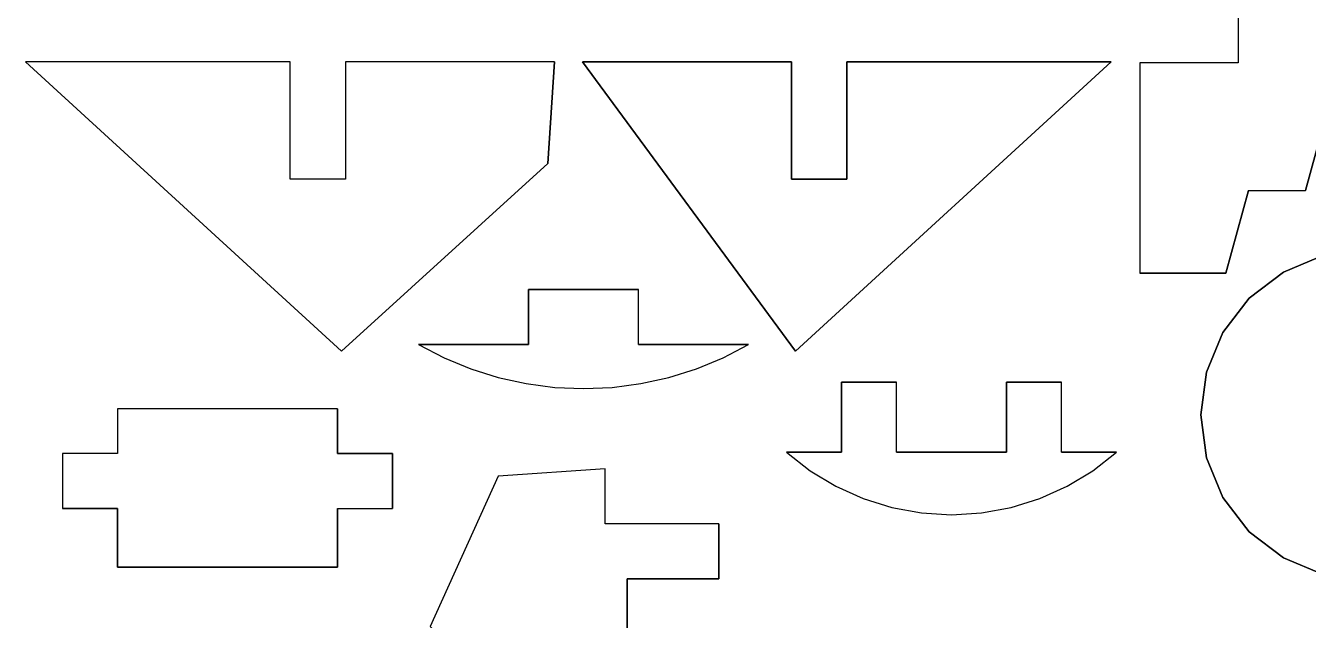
# Model space of a CAD drawing. Extents: x -17.1 to 17.1, y -14.2 to 14.2.
# Drawn here: x -16.96 to -9.97, y 3.04 to 6.28 of the extents above; entities that cross this region are included whole.
import ezdxf

# ---------------------------------------------------------------- set-up
doc = ezdxf.new("R2010")
doc.units = 0
doc.header["$MEASUREMENT"] = 0
doc.layers.add('CAMADA_1', color=7, linetype='CONTINUOUS')

msp = doc.modelspace()

# ---------------------------------------------------------------- linework, layer by layer
at = {"layer": 'CAMADA_1', "color": 250}
for points, knots in [([(-10.34891, 6.07814), (-10.34891, 6.07814), (-10.34891, 6.37815), (-10.34891, 6.37815), (-10.34891, 6.37815), (-10.34891, 6.37815), (-9.81294, 6.37815), (-9.81294, 6.37815), (-9.81294, 6.37815), (-9.81294, 6.37815), (-9.81294, 5.99884), (-9.81294, 5.99884), (-9.81294, 5.99884), (-9.81294, 5.99884), (-9.98216, 5.38162), (-9.98216, 5.38162), (-9.98216, 5.38162), (-9.98216, 5.38162), (-10.29324, 5.38162), (-10.29324, 5.38162), (-10.29324, 5.38162), (-10.29324, 5.38162), (-10.41679, 4.93095), (-10.41679, 4.93095), (-10.41679, 4.93095), (-10.41679, 4.93095), (-10.88485, 4.93095), (-10.88485, 4.93095), (-10.88485, 4.93095), (-10.88485, 4.93095), (-10.88485, 6.07814), (-10.88485, 6.07814), (-10.88485, 6.07814), (-10.88485, 6.07814), (-10.34891, 6.07814), (-10.34891, 6.07814)], [0, 0, 0, 0, 0.1, 0.1, 0.1, 0.1, 0.2, 0.2, 0.2, 0.2, 0.3, 0.3, 0.3, 0.3, 0.4, 0.4, 0.4, 0.4, 0.5, 0.5, 0.5, 0.5, 0.6, 0.6, 0.6, 0.6, 0.7, 0.7, 0.7, 0.7, 0.8, 0.8, 0.8, 0.8, 1, 1, 1, 1]), ([(-14.11295, 5.52915), (-14.11295, 5.52915), (-15.23968, 4.50662), (-15.23968, 4.50662), (-15.23968, 4.50662), (-15.23968, 4.50662), (-16.96103, 6.08414), (-16.96103, 6.08414), (-16.96103, 6.08414), (-16.96103, 6.08414), (-15.51922, 6.08414), (-15.51922, 6.08414), (-15.51922, 6.08414), (-15.51922, 6.08414), (-15.51922, 5.44413), (-15.51922, 5.44413), (-15.51922, 5.44413), (-15.51922, 5.44413), (-15.21707, 5.44413), (-15.21707, 5.44413), (-15.21707, 5.44413), (-15.21707, 5.44413), (-15.21707, 6.08414), (-15.21707, 6.08414), (-15.21707, 6.08414), (-15.21707, 6.08414), (-14.07739, 6.08414), (-14.07739, 6.08414), (-14.07739, 6.08414), (-14.07739, 6.08414), (-14.11295, 5.52915), (-14.11295, 5.52915)], [0, 0, 0, 0, 0.1111111, 0.1111111, 0.1111111, 0.1111111, 0.2222222, 0.2222222, 0.2222222, 0.2222222, 0.3333333, 0.3333333, 0.3333333, 0.3333333, 0.4444444, 0.4444444, 0.4444444, 0.4444444, 0.5555556, 0.5555556, 0.5555556, 0.5555556, 0.6666667, 0.6666667, 0.6666667, 0.6666667, 0.7777778, 0.7777778, 0.7777778, 0.7777778, 1, 1, 1, 1]), ([(-13.92551, 6.08414), (-13.92551, 6.08414), (-12.78583, 6.08414), (-12.78583, 6.08414), (-12.78583, 6.08414), (-12.78583, 6.08414), (-12.78583, 5.44413), (-12.78583, 5.44413), (-12.78583, 5.44413), (-12.78583, 5.44413), (-12.48368, 5.44413), (-12.48368, 5.44413), (-12.48368, 5.44413), (-12.48368, 5.44413), (-12.48368, 6.08414), (-12.48368, 6.08414), (-12.48368, 6.08414), (-12.48368, 6.08414), (-11.04187, 6.08414), (-11.04187, 6.08414), (-11.04187, 6.08414), (-11.04187, 6.08414), (-12.76322, 4.50662), (-12.76322, 4.50662), (-12.76322, 4.50662), (-12.76322, 4.50662), (-13.92551, 6.08414), (-13.92551, 6.08414)], [0, 0, 0, 0, 0.125, 0.125, 0.125, 0.125, 0.25, 0.25, 0.25, 0.25, 0.375, 0.375, 0.375, 0.375, 0.5, 0.5, 0.5, 0.5, 0.625, 0.625, 0.625, 0.625, 0.75, 0.75, 0.75, 0.75, 1, 1, 1, 1]), ([(-10.10296, 3.37908), (-10.10296, 3.37908), (-10.28933, 3.52209), (-10.28933, 3.52209), (-10.28933, 3.52209), (-10.28933, 3.52209), (-10.43238, 3.7085), (-10.43238, 3.7085), (-10.43238, 3.7085), (-10.43238, 3.7085), (-10.52227, 3.92556), (-10.52227, 3.92556), (-10.52227, 3.92556), (-10.52227, 3.92556), (-10.55296, 4.1585), (-10.55296, 4.1585), (-10.55296, 4.1585), (-10.55296, 4.1585), (-10.52227, 4.39144), (-10.52227, 4.39144), (-10.52227, 4.39144), (-10.52227, 4.39144), (-10.43238, 4.60851), (-10.43238, 4.60851), (-10.43238, 4.60851), (-10.43238, 4.60851), (-10.28933, 4.79488), (-10.28933, 4.79488), (-10.28933, 4.79488), (-10.28933, 4.79488), (-10.10296, 4.93793), (-10.10296, 4.93793), (-10.10296, 4.93793), (-10.10296, 4.93793), (-9.91295, 5.01663), (-9.91295, 5.01663), (-9.91295, 5.01663), (-9.91295, 5.01663), (-9.91295, 4.75847), (-9.91295, 4.75847), (-9.91295, 4.75847), (-9.91295, 4.75847), (-9.80137, 4.75787), (-9.80137, 4.75787), (-9.80137, 4.75787), (-9.80137, 4.75787), (-9.8014, 4.45819), (-9.8014, 4.45819), (-9.8014, 4.45819), (-9.8014, 4.45819), (-9.5014, 4.45727), (-9.5014, 4.45727), (-9.5014, 4.45727), (-9.5014, 4.45727), (-9.5014, 4.75847), (-9.5014, 4.75847), (-9.5014, 4.75847), (-9.5014, 4.75847), (-9.39295, 4.75847), (-9.39295, 4.75847), (-9.39295, 4.75847), (-9.39295, 4.75847), (-9.39295, 5.01663), (-9.39295, 5.01663), (-9.39295, 5.01663), (-9.39295, 5.01663), (-9.20295, 4.93793), (-9.20295, 4.93793), (-9.20295, 4.93793), (-9.20295, 4.93793), (-9.01654, 4.79488), (-9.01654, 4.79488), (-9.01654, 4.79488), (-9.01654, 4.79488), (-8.87352, 4.60851), (-8.87352, 4.60851), (-8.87352, 4.60851), (-8.87352, 4.60851), (-8.7836, 4.39144), (-8.7836, 4.39144), (-8.7836, 4.39144), (-8.7836, 4.39144), (-8.75295, 4.1585), (-8.75295, 4.1585), (-8.75295, 4.1585), (-8.75295, 4.1585), (-8.7836, 3.92556), (-8.7836, 3.92556), (-8.7836, 3.92556), (-8.7836, 3.92556), (-8.87352, 3.7085), (-8.87352, 3.7085), (-8.87352, 3.7085), (-8.87352, 3.7085), (-9.01654, 3.52209), (-9.01654, 3.52209), (-9.01654, 3.52209), (-9.01654, 3.52209), (-9.20295, 3.37908), (-9.20295, 3.37908), (-9.20295, 3.37908), (-9.20295, 3.37908), (-9.42001, 3.28915), (-9.42001, 3.28915), (-9.42001, 3.28915), (-9.42001, 3.28915), (-9.65295, 3.2585), (-9.65295, 3.2585), (-9.65295, 3.2585), (-9.65295, 3.2585), (-9.88589, 3.28915), (-9.88589, 3.28915), (-9.88589, 3.28915), (-9.88589, 3.28915), (-10.10296, 3.37908), (-10.10296, 3.37908)], [0, 0, 0, 0, 0.0333333, 0.0333333, 0.0333333, 0.0333333, 0.0666667, 0.0666667, 0.0666667, 0.0666667, 0.1, 0.1, 0.1, 0.1, 0.1333333, 0.1333333, 0.1333333, 0.1333333, 0.1666667, 0.1666667, 0.1666667, 0.1666667, 0.2, 0.2, 0.2, 0.2, 0.2333333, 0.2333333, 0.2333333, 0.2333333, 0.2666667, 0.2666667, 0.2666667, 0.2666667, 0.3, 0.3, 0.3, 0.3, 0.3333333, 0.3333333, 0.3333333, 0.3333333, 0.3666667, 0.3666667, 0.3666667, 0.3666667, 0.4, 0.4, 0.4, 0.4, 0.4333333, 0.4333333, 0.4333333, 0.4333333, 0.4666667, 0.4666667, 0.4666667, 0.4666667, 0.5, 0.5, 0.5, 0.5, 0.5333333, 0.5333333, 0.5333333, 0.5333333, 0.5666667, 0.5666667, 0.5666667, 0.5666667, 0.6, 0.6, 0.6, 0.6, 0.6333333, 0.6333333, 0.6333333, 0.6333333, 0.6666667, 0.6666667, 0.6666667, 0.6666667, 0.7, 0.7, 0.7, 0.7, 0.7333333, 0.7333333, 0.7333333, 0.7333333, 0.7666667, 0.7666667, 0.7666667, 0.7666667, 0.8, 0.8, 0.8, 0.8, 0.8333333, 0.8333333, 0.8333333, 0.8333333, 0.8666667, 0.8666667, 0.8666667, 0.8666667, 0.9, 0.9, 0.9, 0.9, 0.9333333, 0.9333333, 0.9333333, 0.9333333, 1, 1, 1, 1]), ([(-14.21895, 4.84226), (-14.21895, 4.84226), (-13.61888, 4.84226), (-13.61888, 4.84226), (-13.61888, 4.84226), (-13.61888, 4.84226), (-13.61891, 4.54225), (-13.61891, 4.54225), (-13.61891, 4.54225), (-13.61891, 4.54225), (-13.01891, 4.54222), (-13.01891, 4.54222), (-13.01891, 4.54222), (-13.01891, 4.54222), (-13.15833, 4.4699), (-13.15833, 4.4699), (-13.15833, 4.4699), (-13.15833, 4.4699), (-13.30343, 4.4101), (-13.30343, 4.4101), (-13.30343, 4.4101), (-13.30343, 4.4101), (-13.45322, 4.36311), (-13.45322, 4.36311), (-13.45322, 4.36311), (-13.45322, 4.36311), (-13.6065, 4.32932), (-13.6065, 4.32932), (-13.6065, 4.32932), (-13.6065, 4.32932), (-13.76211, 4.30893), (-13.76211, 4.30893), (-13.76211, 4.30893), (-13.76211, 4.30893), (-13.91892, 4.30212), (-13.91892, 4.30212), (-13.91892, 4.30212), (-13.91892, 4.30212), (-14.07576, 4.30893), (-14.07576, 4.30893), (-14.07576, 4.30893), (-14.07576, 4.30893), (-14.23137, 4.32935), (-14.23137, 4.32935), (-14.23137, 4.32935), (-14.23137, 4.32935), (-14.38465, 4.36315), (-14.38465, 4.36315), (-14.38465, 4.36315), (-14.38465, 4.36315), (-14.53441, 4.41017), (-14.53441, 4.41017), (-14.53441, 4.41017), (-14.53441, 4.41017), (-14.67954, 4.46997), (-14.67954, 4.46997), (-14.67954, 4.46997), (-14.67954, 4.46997), (-14.81892, 4.54229), (-14.81892, 4.54229), (-14.81892, 4.54229), (-14.81892, 4.54229), (-14.21895, 4.54229), (-14.21895, 4.54229), (-14.21895, 4.54229), (-14.21895, 4.54229), (-14.21895, 4.84226), (-14.21895, 4.84226)], [0, 0, 0, 0, 0.0555556, 0.0555556, 0.0555556, 0.0555556, 0.1111111, 0.1111111, 0.1111111, 0.1111111, 0.1666667, 0.1666667, 0.1666667, 0.1666667, 0.2222222, 0.2222222, 0.2222222, 0.2222222, 0.2777778, 0.2777778, 0.2777778, 0.2777778, 0.3333333, 0.3333333, 0.3333333, 0.3333333, 0.3888889, 0.3888889, 0.3888889, 0.3888889, 0.4444444, 0.4444444, 0.4444444, 0.4444444, 0.5, 0.5, 0.5, 0.5, 0.5555556, 0.5555556, 0.5555556, 0.5555556, 0.6111111, 0.6111111, 0.6111111, 0.6111111, 0.6666667, 0.6666667, 0.6666667, 0.6666667, 0.7222222, 0.7222222, 0.7222222, 0.7222222, 0.7777778, 0.7777778, 0.7777778, 0.7777778, 0.8333333, 0.8333333, 0.8333333, 0.8333333, 0.8888889, 0.8888889, 0.8888889, 0.8888889, 1, 1, 1, 1]), ([(-12.0759, 3.62507), (-12.0759, 3.62507), (-12.23701, 3.65452), (-12.23701, 3.65452), (-12.23701, 3.65452), (-12.23701, 3.65452), (-12.39344, 3.70307), (-12.39344, 3.70307), (-12.39344, 3.70307), (-12.39344, 3.70307), (-12.54287, 3.77009), (-12.54287, 3.77009), (-12.54287, 3.77009), (-12.54287, 3.77009), (-12.68321, 3.85459), (-12.68321, 3.85459), (-12.68321, 3.85459), (-12.68321, 3.85459), (-12.81236, 3.9553), (-12.81236, 3.9553), (-12.81236, 3.9553), (-12.81236, 3.9553), (-12.51236, 3.95537), (-12.51236, 3.95537), (-12.51236, 3.95537), (-12.51236, 3.95537), (-12.5125, 4.33761), (-12.5125, 4.33761), (-12.5125, 4.33761), (-12.5125, 4.33761), (-12.21253, 4.33768), (-12.21253, 4.33768), (-12.21253, 4.33768), (-12.21253, 4.33768), (-12.21235, 3.95534), (-12.21235, 3.95534), (-12.21235, 3.95534), (-12.21235, 3.95534), (-11.61235, 3.95548), (-11.61235, 3.95548), (-11.61235, 3.95548), (-11.61235, 3.95548), (-11.61214, 4.33757), (-11.61214, 4.33757), (-11.61214, 4.33757), (-11.61214, 4.33757), (-11.31214, 4.3374), (-11.31214, 4.3374), (-11.31214, 4.3374), (-11.31214, 4.3374), (-11.31238, 3.9553), (-11.31238, 3.9553), (-11.31238, 3.9553), (-11.31238, 3.9553), (-11.01238, 3.95513), (-11.01238, 3.95513), (-11.01238, 3.95513), (-11.01238, 3.95513), (-11.14153, 3.85441), (-11.14153, 3.85441), (-11.14153, 3.85441), (-11.14153, 3.85441), (-11.2819, 3.76995), (-11.2819, 3.76995), (-11.2819, 3.76995), (-11.2819, 3.76995), (-11.43134, 3.703), (-11.43134, 3.703), (-11.43134, 3.703), (-11.43134, 3.703), (-11.5878, 3.65445), (-11.5878, 3.65445), (-11.5878, 3.65445), (-11.5878, 3.65445), (-11.74891, 3.62503), (-11.74891, 3.62503), (-11.74891, 3.62503), (-11.74891, 3.62503), (-11.91239, 3.61519), (-11.91239, 3.61519), (-11.91239, 3.61519), (-11.91239, 3.61519), (-12.0759, 3.62507), (-12.0759, 3.62507)], [0, 0, 0, 0, 0.0454545, 0.0454545, 0.0454545, 0.0454545, 0.0909091, 0.0909091, 0.0909091, 0.0909091, 0.1363636, 0.1363636, 0.1363636, 0.1363636, 0.1818182, 0.1818182, 0.1818182, 0.1818182, 0.2272727, 0.2272727, 0.2272727, 0.2272727, 0.2727273, 0.2727273, 0.2727273, 0.2727273, 0.3181818, 0.3181818, 0.3181818, 0.3181818, 0.3636364, 0.3636364, 0.3636364, 0.3636364, 0.4090909, 0.4090909, 0.4090909, 0.4090909, 0.4545455, 0.4545455, 0.4545455, 0.4545455, 0.5, 0.5, 0.5, 0.5, 0.5454545, 0.5454545, 0.5454545, 0.5454545, 0.5909091, 0.5909091, 0.5909091, 0.5909091, 0.6363636, 0.6363636, 0.6363636, 0.6363636, 0.6818182, 0.6818182, 0.6818182, 0.6818182, 0.7272727, 0.7272727, 0.7272727, 0.7272727, 0.7727273, 0.7727273, 0.7727273, 0.7727273, 0.8181818, 0.8181818, 0.8181818, 0.8181818, 0.8636364, 0.8636364, 0.8636364, 0.8636364, 0.9090909, 0.9090909, 0.9090909, 0.9090909, 1, 1, 1, 1]), ([(-14.96053, 3.94888), (-14.96053, 3.94888), (-14.96053, 3.64888), (-14.96053, 3.64888), (-14.96053, 3.64888), (-14.96053, 3.64888), (-15.2605, 3.64888), (-15.2605, 3.64888), (-15.2605, 3.64888), (-15.2605, 3.64888), (-15.2605, 3.32891), (-15.2605, 3.32891), (-15.2605, 3.32891), (-15.2605, 3.32891), (-16.46054, 3.32891), (-16.46054, 3.32891), (-16.46054, 3.32891), (-16.46054, 3.32891), (-16.46054, 3.64888), (-16.46054, 3.64888), (-16.46054, 3.64888), (-16.46054, 3.64888), (-16.76054, 3.64888), (-16.76054, 3.64888), (-16.76054, 3.64888), (-16.76054, 3.64888), (-16.76054, 3.94888), (-16.76054, 3.94888), (-16.76054, 3.94888), (-16.76054, 3.94888), (-16.46054, 3.94888), (-16.46054, 3.94888), (-16.46054, 3.94888), (-16.46054, 3.94888), (-16.46054, 4.19166), (-16.46054, 4.19166), (-16.46054, 4.19166), (-16.46054, 4.19166), (-15.2605, 4.19166), (-15.2605, 4.19166), (-15.2605, 4.19166), (-15.2605, 4.19166), (-15.2605, 3.94888), (-15.2605, 3.94888), (-15.2605, 3.94888), (-15.2605, 3.94888), (-14.96053, 3.94888), (-14.96053, 3.94888)], [0, 0, 0, 0, 0.0769231, 0.0769231, 0.0769231, 0.0769231, 0.1538462, 0.1538462, 0.1538462, 0.1538462, 0.2307692, 0.2307692, 0.2307692, 0.2307692, 0.3076923, 0.3076923, 0.3076923, 0.3076923, 0.3846154, 0.3846154, 0.3846154, 0.3846154, 0.4615385, 0.4615385, 0.4615385, 0.4615385, 0.5384615, 0.5384615, 0.5384615, 0.5384615, 0.6153846, 0.6153846, 0.6153846, 0.6153846, 0.6923077, 0.6923077, 0.6923077, 0.6923077, 0.7692308, 0.7692308, 0.7692308, 0.7692308, 0.8461538, 0.8461538, 0.8461538, 0.8461538, 1, 1, 1, 1]), ([(-14.75609, 3.00548), (-14.75609, 3.00548), (-14.38444, 3.82516), (-14.38444, 3.82516), (-14.38444, 3.82516), (-14.38444, 3.82516), (-13.8012, 3.86485), (-13.8012, 3.86485), (-13.8012, 3.86485), (-13.8012, 3.86485), (-13.8012, 3.56485), (-13.8012, 3.56485), (-13.8012, 3.56485), (-13.8012, 3.56485), (-13.18151, 3.56513), (-13.18151, 3.56513), (-13.18151, 3.56513), (-13.18151, 3.56513), (-13.18151, 3.26516), (-13.18151, 3.26516), (-13.18151, 3.26516), (-13.18151, 3.26516), (-13.6815, 3.26516), (-13.6815, 3.26516), (-13.6815, 3.26516), (-13.6815, 3.26516), (-13.6815, 2.96534), (-13.6815, 2.96534), (-13.6815, 2.96534), (-13.6815, 2.96534), (-13.18151, 2.96534), (-13.18151, 2.96534), (-13.18151, 2.96534), (-13.18151, 2.96534), (-13.18151, 2.34974), (-13.18151, 2.34974), (-13.18151, 2.34974), (-13.18151, 2.34974), (-14.38137, 2.62741), (-14.38137, 2.62741), (-14.38137, 2.62741), (-14.38137, 2.62741), (-14.75609, 3.00548), (-14.75609, 3.00548)], [0, 0, 0, 0, 0.0833333, 0.0833333, 0.0833333, 0.0833333, 0.1666667, 0.1666667, 0.1666667, 0.1666667, 0.25, 0.25, 0.25, 0.25, 0.3333333, 0.3333333, 0.3333333, 0.3333333, 0.4166667, 0.4166667, 0.4166667, 0.4166667, 0.5, 0.5, 0.5, 0.5, 0.5833333, 0.5833333, 0.5833333, 0.5833333, 0.6666667, 0.6666667, 0.6666667, 0.6666667, 0.75, 0.75, 0.75, 0.75, 0.8333333, 0.8333333, 0.8333333, 0.8333333, 1, 1, 1, 1])]:
    msp.add_open_spline(points, degree=3, knots=knots, dxfattribs=at)
for points in [[(-10.34891, 6.37815), (-10.34891, 6.37815), (-10.34891, 6.07814), (-10.34891, 6.07814)], [(-16.96103, 6.08414), (-16.96103, 6.08414), (-15.23968, 4.50662), (-15.23968, 4.50662)], [(-15.51922, 6.08414), (-15.51922, 6.08414), (-16.96103, 6.08414), (-16.96103, 6.08414)], [(-15.51922, 5.44413), (-15.51922, 5.44413), (-15.51922, 6.08414), (-15.51922, 6.08414)], [(-14.07739, 6.08414), (-14.07739, 6.08414), (-15.21707, 6.08414), (-15.21707, 6.08414)], [(-15.21707, 6.08414), (-15.21707, 6.08414), (-15.21707, 5.44413), (-15.21707, 5.44413)], [(-14.07739, 6.08414), (-14.07739, 6.08414), (-14.11295, 5.52915), (-14.11295, 5.52915)], [(-13.92551, 6.08414), (-13.92551, 6.08414), (-12.78583, 6.08414), (-12.78583, 6.08414)], [(-12.76322, 4.50662), (-12.76322, 4.50662), (-13.92551, 6.08414), (-13.92551, 6.08414)], [(-12.78583, 6.08414), (-12.78583, 6.08414), (-12.78583, 5.44413), (-12.78583, 5.44413)], [(-11.04187, 6.08414), (-11.04187, 6.08414), (-12.76322, 4.50662), (-12.76322, 4.50662)], [(-12.48368, 6.08414), (-12.48368, 6.08414), (-11.04187, 6.08414), (-11.04187, 6.08414)], [(-12.48368, 5.44413), (-12.48368, 5.44413), (-12.48368, 6.08414), (-12.48368, 6.08414)], [(-10.88485, 6.07814), (-10.88485, 6.07814), (-10.88485, 4.93095), (-10.88485, 4.93095)], [(-10.34891, 6.07814), (-10.34891, 6.07814), (-10.88485, 6.07814), (-10.88485, 6.07814)], [(-9.81294, 5.99884), (-9.81294, 5.99884), (-9.98216, 5.38162), (-9.98216, 5.38162)], [(-14.11295, 5.52915), (-14.11295, 5.52915), (-15.23968, 4.50662), (-15.23968, 4.50662)], [(-15.21707, 5.44413), (-15.21707, 5.44413), (-15.51922, 5.44413), (-15.51922, 5.44413)], [(-12.78583, 5.44413), (-12.78583, 5.44413), (-12.48368, 5.44413), (-12.48368, 5.44413)], [(-10.29324, 5.38162), (-10.29324, 5.38162), (-10.41679, 4.93095), (-10.41679, 4.93095)], [(-10.29324, 5.38162), (-10.29324, 5.38162), (-9.98216, 5.38162), (-9.98216, 5.38162)], [(-10.10296, 4.93793), (-10.10296, 4.93793), (-9.91295, 5.01663), (-9.91295, 5.01663)], [(-10.41679, 4.93095), (-10.41679, 4.93095), (-10.88485, 4.93095), (-10.88485, 4.93095)], [(-10.28933, 4.79488), (-10.28933, 4.79488), (-10.10296, 4.93793), (-10.10296, 4.93793)], [(-14.21895, 4.84226), (-14.21895, 4.84226), (-13.61888, 4.84226), (-13.61888, 4.84226)], [(-14.21895, 4.54229), (-14.21895, 4.54229), (-14.21895, 4.84226), (-14.21895, 4.84226)], [(-13.61891, 4.54225), (-13.61891, 4.54225), (-13.61888, 4.84226), (-13.61888, 4.84226)], [(-10.43238, 4.60851), (-10.43238, 4.60851), (-10.28933, 4.79488), (-10.28933, 4.79488)], [(-10.52227, 4.39144), (-10.52227, 4.39144), (-10.43238, 4.60851), (-10.43238, 4.60851)], [(-14.81892, 4.54229), (-14.81892, 4.54229), (-14.21895, 4.54229), (-14.21895, 4.54229)], [(-14.81892, 4.54229), (-14.81892, 4.54229), (-14.67954, 4.46997), (-14.67954, 4.46997)], [(-13.61891, 4.54225), (-13.61891, 4.54225), (-13.01891, 4.54222), (-13.01891, 4.54222)], [(-13.15833, 4.4699), (-13.15833, 4.4699), (-13.01891, 4.54222), (-13.01891, 4.54222)], [(-14.67954, 4.46997), (-14.67954, 4.46997), (-14.53441, 4.41017), (-14.53441, 4.41017)], [(-14.53441, 4.41017), (-14.53441, 4.41017), (-14.38465, 4.36315), (-14.38465, 4.36315)], [(-13.45322, 4.36311), (-13.45322, 4.36311), (-13.30343, 4.4101), (-13.30343, 4.4101)], [(-13.30343, 4.4101), (-13.30343, 4.4101), (-13.15833, 4.4699), (-13.15833, 4.4699)], [(-14.38465, 4.36315), (-14.38465, 4.36315), (-14.23137, 4.32935), (-14.23137, 4.32935)], [(-13.6065, 4.32932), (-13.6065, 4.32932), (-13.45322, 4.36311), (-13.45322, 4.36311)], [(-12.5125, 4.33761), (-12.5125, 4.33761), (-12.21253, 4.33768), (-12.21253, 4.33768)], [(-12.51236, 3.95537), (-12.51236, 3.95537), (-12.5125, 4.33761), (-12.5125, 4.33761)], [(-12.21235, 3.95534), (-12.21235, 3.95534), (-12.21253, 4.33768), (-12.21253, 4.33768)], [(-11.61235, 3.95548), (-11.61235, 3.95548), (-11.61214, 4.33757), (-11.61214, 4.33757)], [(-11.61214, 4.33757), (-11.61214, 4.33757), (-11.31214, 4.3374), (-11.31214, 4.3374)], [(-11.31238, 3.9553), (-11.31238, 3.9553), (-11.31214, 4.3374), (-11.31214, 4.3374)], [(-10.55296, 4.1585), (-10.55296, 4.1585), (-10.52227, 4.39144), (-10.52227, 4.39144)], [(-14.23137, 4.32935), (-14.23137, 4.32935), (-14.07576, 4.30893), (-14.07576, 4.30893)], [(-14.07576, 4.30893), (-14.07576, 4.30893), (-13.91892, 4.30212), (-13.91892, 4.30212)], [(-13.91892, 4.30212), (-13.91892, 4.30212), (-13.76211, 4.30893), (-13.76211, 4.30893)], [(-13.76211, 4.30893), (-13.76211, 4.30893), (-13.6065, 4.32932), (-13.6065, 4.32932)], [(-16.46054, 4.19166), (-16.46054, 4.19166), (-16.46054, 3.94888), (-16.46054, 3.94888)], [(-15.2605, 4.19166), (-15.2605, 4.19166), (-16.46054, 4.19166), (-16.46054, 4.19166)], [(-15.2605, 4.19166), (-15.2605, 4.19166), (-15.2605, 3.94888), (-15.2605, 3.94888)], [(-10.52227, 3.92556), (-10.52227, 3.92556), (-10.55296, 4.1585), (-10.55296, 4.1585)], [(-16.76054, 3.94888), (-16.76054, 3.94888), (-16.76054, 3.64888), (-16.76054, 3.64888)], [(-16.46054, 3.94888), (-16.46054, 3.94888), (-16.76054, 3.94888), (-16.76054, 3.94888)], [(-15.2605, 3.94888), (-15.2605, 3.94888), (-14.96053, 3.94888), (-14.96053, 3.94888)], [(-14.96053, 3.94888), (-14.96053, 3.94888), (-14.96053, 3.64888), (-14.96053, 3.64888)], [(-12.81236, 3.9553), (-12.81236, 3.9553), (-12.51236, 3.95537), (-12.51236, 3.95537)], [(-12.81236, 3.9553), (-12.81236, 3.9553), (-12.68321, 3.85459), (-12.68321, 3.85459)], [(-12.21235, 3.95534), (-12.21235, 3.95534), (-11.61235, 3.95548), (-11.61235, 3.95548)], [(-11.31238, 3.9553), (-11.31238, 3.9553), (-11.01238, 3.95513), (-11.01238, 3.95513)], [(-11.14153, 3.85441), (-11.14153, 3.85441), (-11.01238, 3.95513), (-11.01238, 3.95513)], [(-10.43238, 3.7085), (-10.43238, 3.7085), (-10.52227, 3.92556), (-10.52227, 3.92556)], [(-13.8012, 3.86485), (-13.8012, 3.86485), (-14.38444, 3.82516), (-14.38444, 3.82516)], [(-13.8012, 3.56485), (-13.8012, 3.56485), (-13.8012, 3.86485), (-13.8012, 3.86485)], [(-12.68321, 3.85459), (-12.68321, 3.85459), (-12.54287, 3.77009), (-12.54287, 3.77009)], [(-11.2819, 3.76995), (-11.2819, 3.76995), (-11.14153, 3.85441), (-11.14153, 3.85441)], [(-14.38444, 3.82516), (-14.38444, 3.82516), (-14.75609, 3.00548), (-14.75609, 3.00548)], [(-12.54287, 3.77009), (-12.54287, 3.77009), (-12.39344, 3.70307), (-12.39344, 3.70307)], [(-11.43134, 3.703), (-11.43134, 3.703), (-11.2819, 3.76995), (-11.2819, 3.76995)], [(-10.28933, 3.52209), (-10.28933, 3.52209), (-10.43238, 3.7085), (-10.43238, 3.7085)], [(-16.46054, 3.64888), (-16.46054, 3.64888), (-16.76054, 3.64888), (-16.76054, 3.64888)], [(-16.46054, 3.32891), (-16.46054, 3.32891), (-16.46054, 3.64888), (-16.46054, 3.64888)], [(-15.2605, 3.64888), (-15.2605, 3.64888), (-15.2605, 3.32891), (-15.2605, 3.32891)], [(-15.2605, 3.64888), (-15.2605, 3.64888), (-14.96053, 3.64888), (-14.96053, 3.64888)], [(-12.39344, 3.70307), (-12.39344, 3.70307), (-12.23701, 3.65452), (-12.23701, 3.65452)], [(-12.23701, 3.65452), (-12.23701, 3.65452), (-12.0759, 3.62507), (-12.0759, 3.62507)], [(-11.74891, 3.62503), (-11.74891, 3.62503), (-11.5878, 3.65445), (-11.5878, 3.65445)], [(-11.5878, 3.65445), (-11.5878, 3.65445), (-11.43134, 3.703), (-11.43134, 3.703)], [(-12.0759, 3.62507), (-12.0759, 3.62507), (-11.91239, 3.61519), (-11.91239, 3.61519)], [(-11.91239, 3.61519), (-11.91239, 3.61519), (-11.74891, 3.62503), (-11.74891, 3.62503)], [(-13.18151, 3.56513), (-13.18151, 3.56513), (-13.8012, 3.56485), (-13.8012, 3.56485)], [(-13.18151, 3.56513), (-13.18151, 3.56513), (-13.18151, 3.26516), (-13.18151, 3.26516)], [(-10.10296, 3.37908), (-10.10296, 3.37908), (-10.28933, 3.52209), (-10.28933, 3.52209)], [(-9.88589, 3.28915), (-9.88589, 3.28915), (-10.10296, 3.37908), (-10.10296, 3.37908)], [(-15.2605, 3.32891), (-15.2605, 3.32891), (-16.46054, 3.32891), (-16.46054, 3.32891)], [(-13.6815, 3.26516), (-13.6815, 3.26516), (-13.6815, 2.96534), (-13.6815, 2.96534)], [(-13.18151, 3.26516), (-13.18151, 3.26516), (-13.6815, 3.26516), (-13.6815, 3.26516)]]:
    msp.add_open_spline(points, degree=3, dxfattribs=at)

doc.saveas('drawing.dxf')
